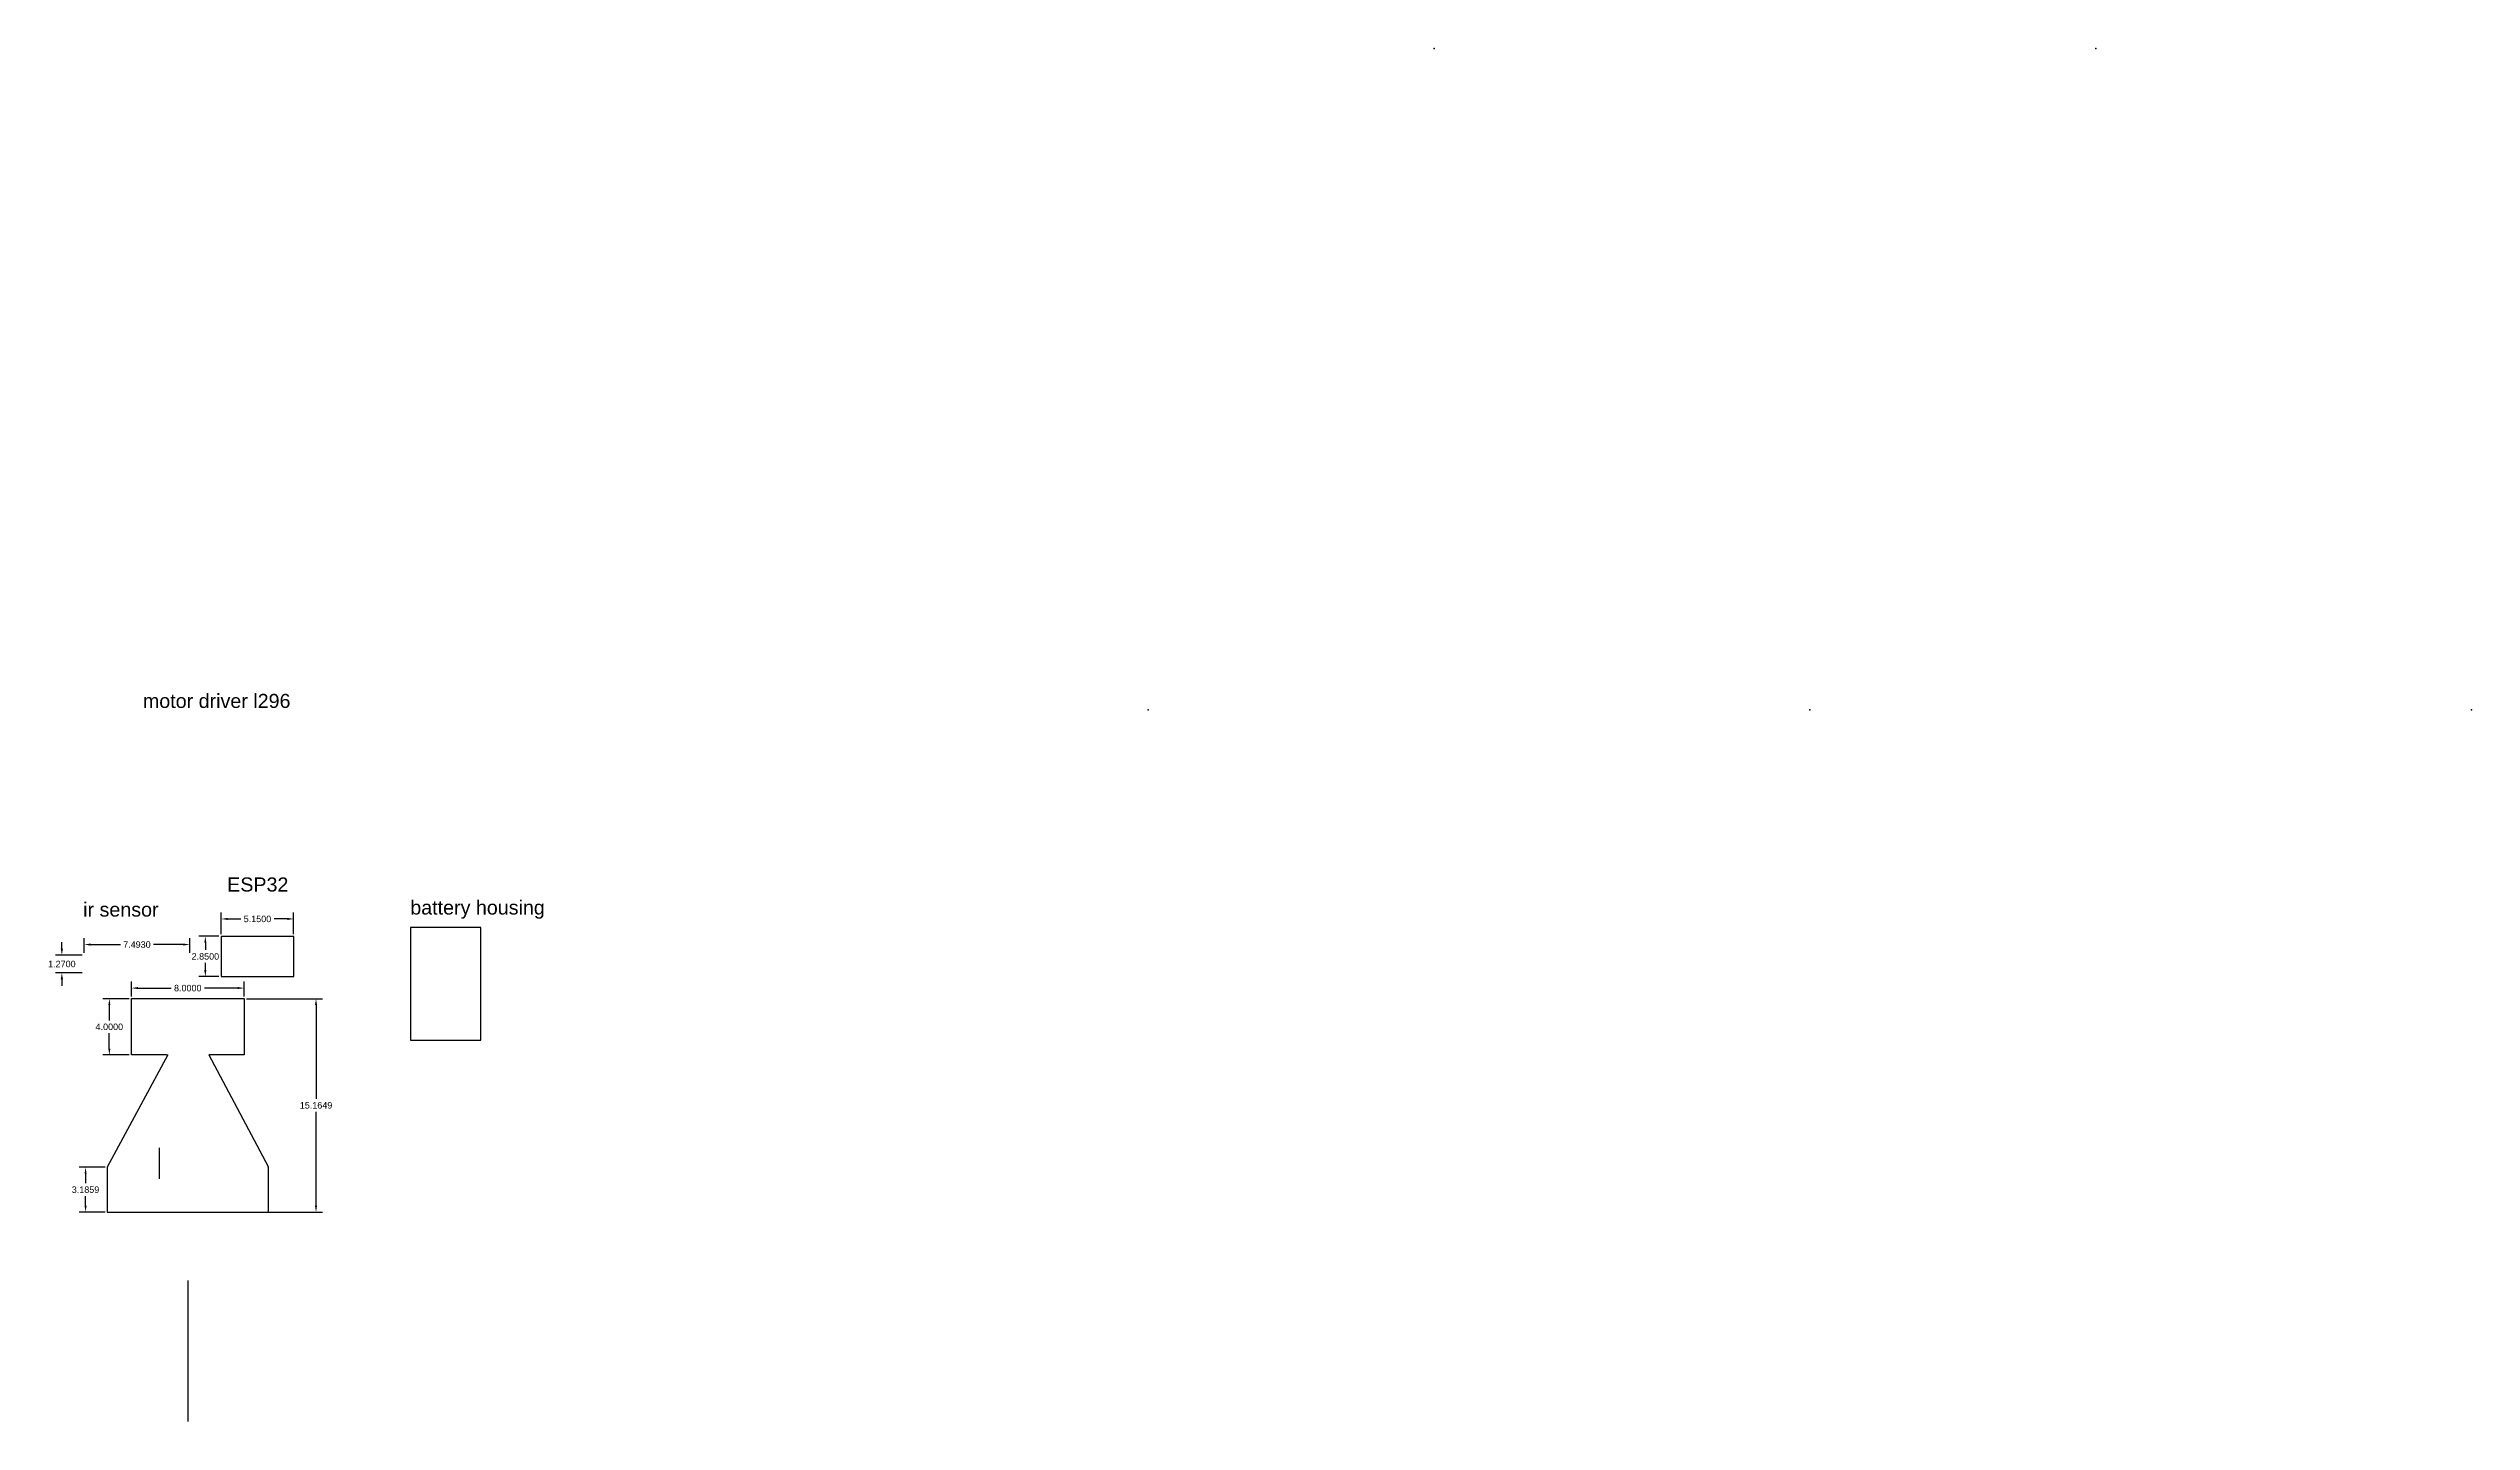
# Model space of a CAD drawing. Header units: centimetres. Extents: x 12 to 184, y 9 to 107.
import ezdxf

# ---------------------------------------------------------------- set-up
doc = ezdxf.new("R2010")
doc.units = ezdxf.units.CM
doc.header["$LTSCALE"] = 25.4
doc.layers.get('0').update_dxf_attribs({"color": 172})
doc.layers.add('dimentions', color=50, linetype='Continuous', plot=False)
doc.styles.get("Standard").update_dxf_attribs({"font": 'arial.ttf'})
doc.dimstyles.get("Standard").update_dxf_attribs({"dimscale": 0.1, "dimtxt": 4.572, "dimasz": 4.572, "dimexe": 4.572, "dimexo": 1.5875, "dimgap": 2.286, "dimtad": 0, "dimtih": 1, "dimtoh": 1, "dimdec": 4, "dimzin": 0, "dimdsep": 46, "dimtxsty": 'Standard', "dimcen": 2.286, "dimadec": 0, "dimazin": 0, "dimtfac": 1, "dimtdec": 4, "dimtofl": 0, "dimtmove": 0, "dimatfit": 3, "dimfxl": 25.4, "dimtolj": 1, "dimtzin": 0, "dimarcsym": 0})

# ---------------------------------------------------------------- blocks, each defined once
blk = doc.blocks.new('*D1')
at = {"color": 0, "lineweight": -2, "transparency": 16777216}
for p, q in [((14.05, 42.78), (14.05, 43.82)), ((14.5, 43.36), (16.62, 43.36)), ((21.08, 43.36), (18.97, 43.36)), ((21.54, 42.78), (21.54, 43.82))]:
    blk.add_line(p, q, dxfattribs=at)
at = {"color": 0, "transparency": 16777216}
for points in [[(14.5, 43.44), (14.5, 43.29), (14.05, 43.36)], [(21.08, 43.44), (21.08, 43.29), (21.54, 43.36)]]:
    blk.add_solid(points, dxfattribs=at)
at = {"layer": 'Defpoints', "color": 0, "transparency": 16777216}
for p in [(21.54, 43.36), (14.05, 42.62), (21.54, 42.62)]:
    blk.add_point(p, dxfattribs=at)
at = {"color": 0, "transparency": 16777216, "insert": (17.79, 43.36), "char_height": 0.457, "attachment_point": 5}
blk.add_mtext('\\A1;7.4930', dxfattribs=at)
blk = doc.blocks.new('*D2')
at = {"color": 0, "lineweight": -2, "transparency": 16777216}
for p, q in [((12.46, 43.07), (12.46, 43.53)), ((13.89, 42.62), (12, 42.62)), ((13.89, 41.35), (12, 41.35)), ((12.46, 40.89), (12.46, 40.43))]:
    blk.add_line(p, q, dxfattribs=at)
at = {"color": 0, "transparency": 16777216}
for points in [[(12.38, 43.07), (12.54, 43.07), (12.46, 42.62)], [(12.38, 40.89), (12.54, 40.89), (12.46, 41.35)]]:
    blk.add_solid(points, dxfattribs=at)
at = {"layer": 'Defpoints', "color": 0, "transparency": 16777216}
for p in [(12.46, 41.35), (14.05, 42.62), (14.05, 41.35)]:
    blk.add_point(p, dxfattribs=at)
at = {"color": 0, "transparency": 16777216, "insert": (12.46, 41.98), "char_height": 0.457, "attachment_point": 5}
blk.add_mtext('\\A1;1.2700', dxfattribs=at)
blk = doc.blocks.new('*D3')
at = {"layer": 'Defpoints', "color": 0, "lineweight": -2, "transparency": 16777216}
for p, q in [((23.61, 43.95), (22.19, 43.95)), ((22.65, 43.49), (22.65, 42.98)), ((22.65, 41.55), (22.65, 42.06)), ((23.61, 41.1), (22.19, 41.1))]:
    blk.add_line(p, q, dxfattribs=at)
at = {"layer": 'Defpoints', "color": 0, "transparency": 16777216}
for p in [(23.77, 43.95), (22.65, 41.1), (23.77, 41.1)]:
    blk.add_point(p, dxfattribs=at)
for points in [[(22.57, 43.49), (22.72, 43.49), (22.65, 43.95)], [(22.57, 41.55), (22.72, 41.55), (22.65, 41.1)]]:
    blk.add_solid(points, dxfattribs=at)
at = {"layer": 'Defpoints', "color": 0, "transparency": 16777216, "insert": (22.65, 42.52), "char_height": 0.457, "attachment_point": 5}
blk.add_mtext('\\A1;2.8500', dxfattribs=at)
blk = doc.blocks.new('*D4')
at = {"layer": 'Defpoints', "color": 0, "lineweight": -2, "transparency": 16777216}
for p, q in [((23.77, 44.11), (23.77, 45.64)), ((24.23, 45.18), (25.17, 45.18)), ((28.47, 45.18), (27.53, 45.18)), ((28.92, 44.11), (28.92, 45.64))]:
    blk.add_line(p, q, dxfattribs=at)
at = {"layer": 'Defpoints', "color": 0, "transparency": 16777216}
for p in [(28.92, 45.18), (23.77, 43.95), (28.92, 43.95)]:
    blk.add_point(p, dxfattribs=at)
for points in [[(24.23, 45.26), (24.23, 45.11), (23.77, 45.18)], [(28.47, 45.26), (28.47, 45.11), (28.92, 45.18)]]:
    blk.add_solid(points, dxfattribs=at)
at = {"layer": 'Defpoints', "color": 0, "transparency": 16777216, "insert": (26.35, 45.18), "char_height": 0.457, "attachment_point": 5}
blk.add_mtext('\\A1;5.1500', dxfattribs=at)
blk = doc.blocks.new('*D10')
at = {"layer": 'Defpoints', "color": 0, "transparency": 16777216}
for p in [(25.4, 39.52), (25.4, 24.36), (30.51, 24.36)]:
    blk.add_point(p, dxfattribs=at)
at = {"layer": 'dimentions', "color": 0, "lineweight": -2, "transparency": 16777216}
for p, q in [((25.56, 39.52), (30.97, 39.52)), ((30.51, 39.06), (30.51, 32.4)), ((30.51, 24.81), (30.51, 31.48)), ((25.56, 24.36), (30.97, 24.36))]:
    blk.add_line(p, q, dxfattribs=at)
at = {"layer": 'dimentions', "color": 0, "transparency": 16777216}
for points in [[(30.43, 39.06), (30.58, 39.06), (30.51, 39.52)], [(30.43, 24.81), (30.58, 24.81), (30.51, 24.36)]]:
    blk.add_solid(points, dxfattribs=at)
at = {"layer": 'dimentions', "color": 0, "transparency": 16777216, "insert": (30.51, 31.94), "char_height": 0.4572, "attachment_point": 5}
blk.add_mtext('\\A1;15.1649', dxfattribs=at)
blk = doc.blocks.new('*D11')
at = {"layer": 'Defpoints', "color": 0, "transparency": 16777216}
for p in [(25.4, 40.27), (17.4, 39.52), (25.4, 39.52)]:
    blk.add_point(p, dxfattribs=at)
at = {"layer": 'dimentions', "color": 0, "lineweight": -2, "transparency": 16777216}
for p, q in [((17.4, 39.68), (17.4, 40.73)), ((17.86, 40.27), (20.23, 40.27)), ((24.95, 40.27), (22.58, 40.27)), ((25.4, 39.68), (25.4, 40.73))]:
    blk.add_line(p, q, dxfattribs=at)
at = {"layer": 'dimentions', "color": 0, "transparency": 16777216}
for points in [[(17.86, 40.35), (17.86, 40.2), (17.4, 40.27)], [(24.95, 40.35), (24.95, 40.2), (25.4, 40.27)]]:
    blk.add_solid(points, dxfattribs=at)
at = {"layer": 'dimentions', "color": 0, "transparency": 16777216, "insert": (21.4, 40.27), "char_height": 0.457, "attachment_point": 5}
blk.add_mtext('\\A1;8.0000', dxfattribs=at)
blk = doc.blocks.new('*D12')
at = {"layer": 'Defpoints', "color": 0, "transparency": 16777216}
for p in [(17.4, 39.52), (15.83, 35.52), (17.4, 35.52)]:
    blk.add_point(p, dxfattribs=at)
at = {"layer": 'dimentions', "color": 0, "lineweight": -2, "transparency": 16777216}
for p, q in [((17.24, 39.52), (15.38, 39.52)), ((15.83, 39.06), (15.83, 37.98)), ((15.83, 35.98), (15.83, 37.06)), ((17.24, 35.52), (15.38, 35.52))]:
    blk.add_line(p, q, dxfattribs=at)
at = {"layer": 'dimentions', "color": 0, "transparency": 16777216}
for points in [[(15.76, 39.06), (15.91, 39.06), (15.83, 39.52)], [(15.76, 35.98), (15.91, 35.98), (15.83, 35.52)]]:
    blk.add_solid(points, dxfattribs=at)
at = {"layer": 'dimentions', "color": 0, "transparency": 16777216, "insert": (15.83, 37.52), "char_height": 0.457, "attachment_point": 5}
blk.add_mtext('\\A1;4.0000', dxfattribs=at)
blk = doc.blocks.new('*D13')
at = {"layer": 'Defpoints', "color": 0, "transparency": 16777216}
for p in [(15.69, 27.54), (14.14, 24.36), (15.69, 24.36)]:
    blk.add_point(p, dxfattribs=at)
at = {"layer": 'dimentions', "color": 0, "lineweight": -2, "transparency": 16777216}
for p, q in [((15.53, 27.54), (13.69, 27.54)), ((14.14, 27.08), (14.14, 26.41)), ((15.53, 24.36), (13.69, 24.36)), ((14.14, 24.81), (14.14, 25.49))]:
    blk.add_line(p, q, dxfattribs=at)
at = {"layer": 'dimentions', "color": 0, "transparency": 16777216}
for points in [[(14.07, 27.08), (14.22, 27.08), (14.14, 27.54)], [(14.07, 24.81), (14.22, 24.81), (14.14, 24.36)]]:
    blk.add_solid(points, dxfattribs=at)
at = {"layer": 'dimentions', "color": 0, "transparency": 16777216, "insert": (14.14, 25.95), "char_height": 0.457, "attachment_point": 5}
blk.add_mtext('\\A1;3.1859', dxfattribs=at)

msp = doc.modelspace()

# ---------------------------------------------------------------- linework, layer by layer
for p, q in [((21.40266, 39.52048), (21.40266, 39.49699)), ((19.37663, 28.93115, 0.5), (19.37663, 26.73115, 0.5)), ((21.40266, 19.49699), (21.40266, 9.48184))]:
    msp.add_line(p, q)
for points in [[(23.77336, 41.09648), (28.92336, 41.09648), (28.92336, 43.94648), (23.77336, 43.94648)], [(37.22206, 44.57402), (37.22206, 36.57402), (42.22206, 36.57402), (42.22206, 44.57402)]]:
    msp.add_lwpolyline(points, close=True)
for p in [(109.91128, 107.01578), (156.90128, 107.01578), (89.59128, 60.02578), (136.58128, 60.02578), (183.57128, 60.02578)]:
    msp.add_point(p)
at = {"layer": 'Defpoints'}
for p, q in [((19.98934, 35.52048), (15.68746, 27.54143)), ((19.89341, 35.52048), (19.32503, 35.52048)), ((19.89341, 35.52048), (19.98934, 35.52048)), ((22.89341, 35.52048), (27.11786, 27.59707)), ((15.68746, 27.54143), (15.68746, 24.35554)), ((27.11786, 27.54143), (27.11786, 27.59707)), ((27.11786, 27.54143), (27.11786, 24.35554)), ((15.68746, 24.35554), (27.11786, 24.35554))]:
    msp.add_line(p, q, dxfattribs=at)
msp.add_lwpolyline([(19.89341, 35.52048), (17.40266, 35.52048), (17.40266, 39.52048), (25.40266, 39.52048), (25.40266, 35.52048), (22.89341, 35.52048)], dxfattribs=at)

# ---------------------------------------------------------------- texts
for s, p in [('motor driver l296', (18.21412, 60.16913)), ('ESP32', (24.19805, 47.13004)), ('battery housing', (37.20161, 45.49618)), ('ir sensor', (13.97169, 45.35015))]:
    msp.add_text(s, height=1).set_placement(p)

# ---------------------------------------------------------------- dimensions: what is measured, and where the dimension line sits
dim = msp.add_linear_dim(base=(12.46053, 41.34753), p1=(14.04748, 42.61753), p2=(14.04748, 41.34753), angle=90, dimstyle='Standard')
dim.commit()
dim.dimension.update_dxf_attribs({"geometry": '*D2', "text_midpoint": (12.46053, 41.98253)})
dim = msp.add_linear_dim(base=(21.54048, 43.36379), p1=(14.04748, 42.61753), p2=(21.54048, 42.61753), dimstyle='Standard')
dim.commit()
dim.dimension.update_dxf_attribs({"geometry": '*D1', "text_midpoint": (17.79398, 43.36379)})
dim = msp.add_linear_dim(base=(28.92336, 45.18275), p1=(23.77336, 43.94648), p2=(28.92336, 43.94648), dimstyle='Standard', dxfattribs=at)
dim.commit()
dim.dimension.update_dxf_attribs({"geometry": '*D4', "text_midpoint": (26.34836, 45.18275)})
dim = msp.add_linear_dim(base=(22.64585, 41.09648), p1=(23.77336, 43.94648), p2=(23.77336, 41.09648), angle=90, dimstyle='Standard', dxfattribs=at)
dim.commit()
dim.dimension.update_dxf_attribs({"geometry": '*D3', "text_midpoint": (22.64585, 42.52148)})
at = {"layer": 'dimentions'}
dim = msp.add_linear_dim(base=(25.40266, 40.27199), p1=(17.40266, 39.52048), p2=(25.40266, 39.52048), dimstyle='Standard', dxfattribs=at)
dim.commit()
dim.dimension.update_dxf_attribs({"geometry": '*D11', "text_midpoint": (21.40266, 40.27199)})
for base, p1, p2, picture, middle in [((15.83451, 35.52048), (17.40266, 39.52048), (17.40266, 35.52048), '*D12', (15.83451, 37.52048)), ((30.50863, 24.35554), (25.40266, 39.52048), (25.40266, 24.35554), '*D10', (30.50863, 31.93801)), ((14.14372, 24.35554), (15.68746, 27.54143), (15.68746, 24.35554), '*D13', (14.14372, 25.94848))]:
    dim = msp.add_linear_dim(base=base, p1=p1, p2=p2, angle=90, dimstyle='Standard', dxfattribs=at)
    dim.commit()
    dim.dimension.update_dxf_attribs({"geometry": picture, "text_midpoint": middle})

doc.saveas('drawing.dxf')
